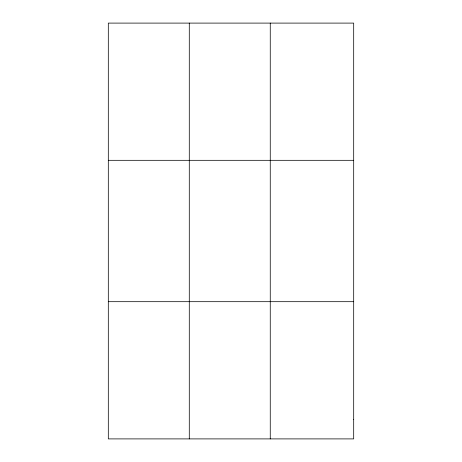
<?xml version="1.0" encoding="UTF-8"?>
<svg xmlns="http://www.w3.org/2000/svg" width="462" height="462" viewBox="0 0 462 462"><rect width="100%" height="100%" fill="white"/><g stroke="black" fill="none" stroke-linecap="round" stroke-linejoin="round"><path stroke-width="0.69" d="M189.287 438.9L189.287 23.1M270.258 438.9L270.258 23.1M108.31 160.314L353.69 160.314M108.31 301.686L353.69 301.686M353.69 419.3L353.69 438.9L108.31 438.9L108.31 23.1L353.69 23.1L353.69 419.3"/></g></svg>
